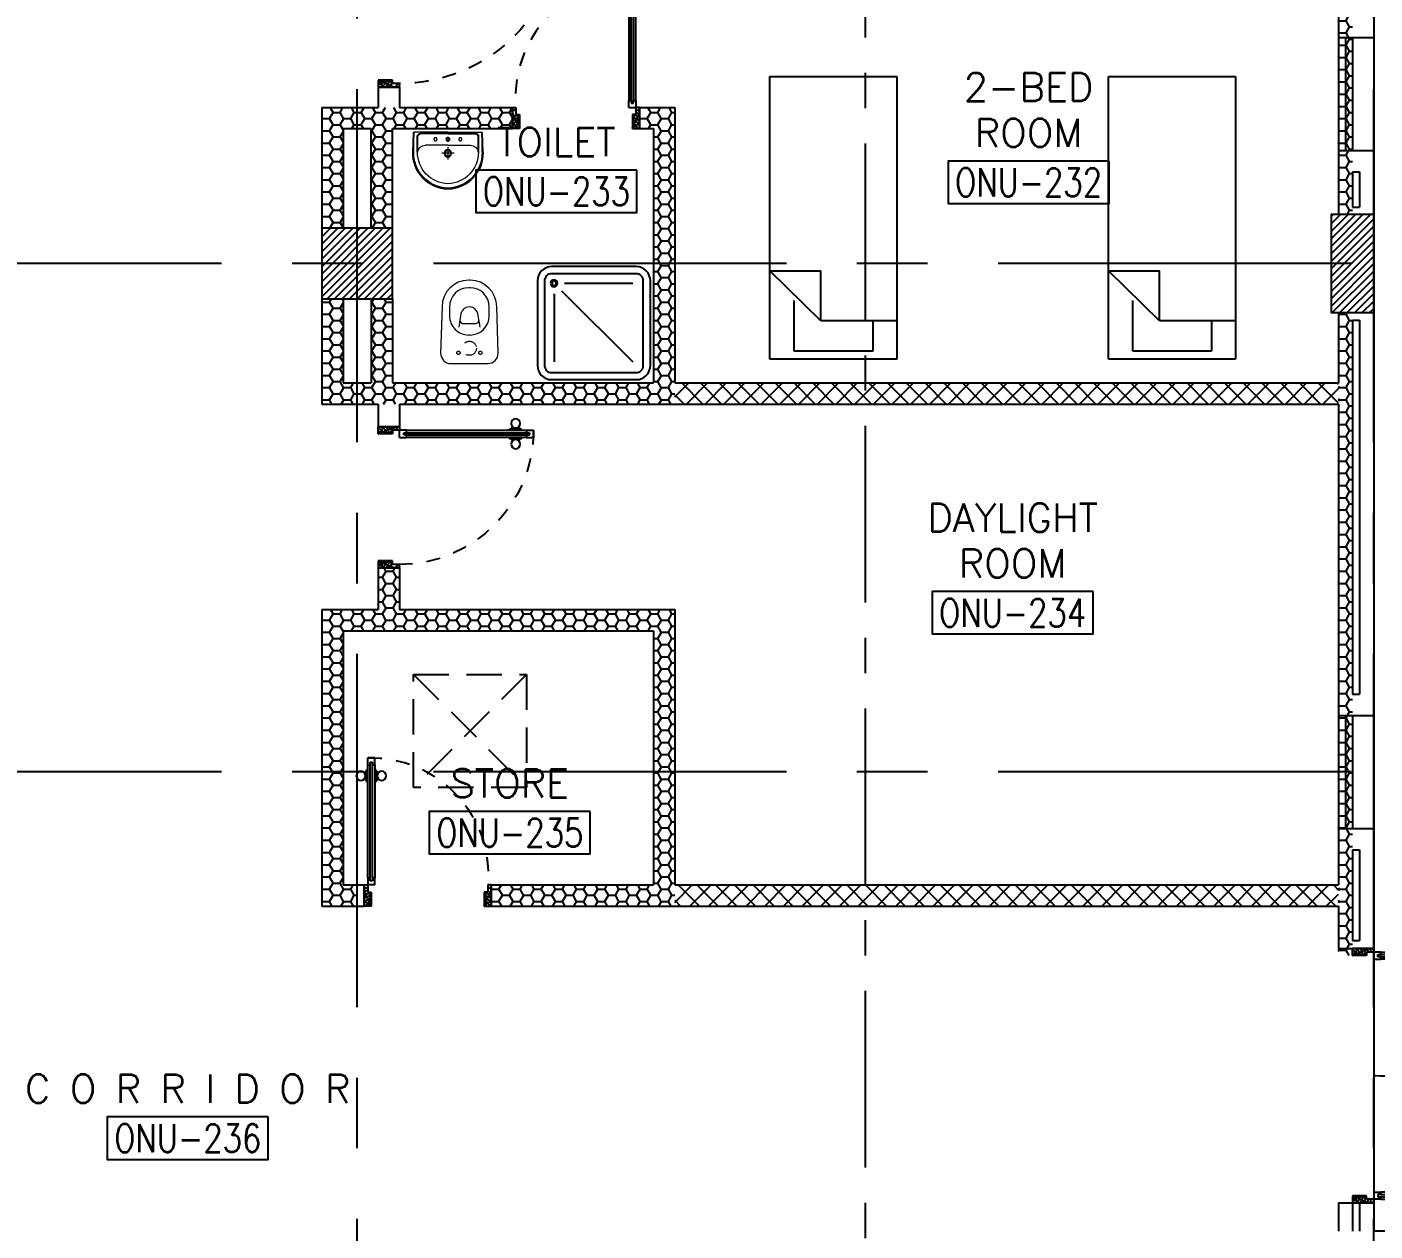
# Model space of a CAD drawing. Extents: x 88852.7 to 88945.7, y 39921.6 to 40001.1.
# Drawn here: x 88883.63 to 88893.18, y 39936.03 to 39944.55 of the extents above; entities that cross this region are included whole.
import ezdxf
from ezdxf.enums import TextEntityAlignment as Align

# ---------------------------------------------------------------- set-up
doc = ezdxf.new("R2010")
doc.units = 0
doc.header["$MEASUREMENT"] = 0
for name, pattern in [('CENTER', [2, 1.25, -0.25, 0.25, -0.25]), ('CENTERX2', [4, 2.5, -0.5, 0.5, -0.5]), ('DASHED', [0.75, 0.5, -0.25]), ('HIDDEN', [0.375, 0.25, -0.125]), ('HIDDEN2', [0.1875, 0.125, -0.0625])]:
    doc.linetypes.add(name, pattern=pattern)
doc.layers.get('0').update_dxf_attribs({"linetype": 'CONTINUOUS'})
for name, color, linetype in [('AXES', 11, 'CENTERX2'), ('AXES1', 11, 'CENTER'), ('COL', 2, 'CONTINUOUS'), ('DOOR', 7, 'CONTINUOUS'), ('EJ', 9, 'CONTINUOUS'), ('FIX', 3, 'CONTINUOUS'), ('FUR', 4, 'CONTINUOUS'), ('HAT', 8, 'CONTINUOUS'), ('INSUL', 4, 'CONTINUOUS'), ('RM-BOX', 4, 'CONTINUOUS'), ('RM-NAME', 2, 'CONTINUOUS'), ('RM-NO', 2, 'CONTINUOUS'), ('ROOF', 7, 'CONTINUOUS'), ('SHAFT', 4, 'CONTINUOUS'), ('WALL', 2, 'CONTINUOUS'), ('WallType', 11, 'CONTINUOUS'), ('WallType2', 3, 'CONTINUOUS'), ('WIN', 3, 'CONTINUOUS')]:
    doc.layers.add(name, color=color, linetype=linetype)
doc.styles.add('ROMANS', font='ROMANS.shx', dxfattribs={"width": 0.6})
pattern_1 = [(0, (0, 0), (0.075, 0.04330127), [0.05, -0.1]), (120, (0, 0), (-0.074999999836, 0.043301270284), [0.05, -0.1]), (60, (0, 0), (1.64e-10, 0.086602540284), [-0.1, 0.05])]
pattern_2 = [(0, (0, 0), (0.075, 0.04330127), [0.05, -0.1]), (120, (0, 0), (-0.074999999836, 0.043301270284), [0.05, -0.1]), (60, (0, 0), (1.64e-10, 0.086602540284), [-0.1, 0.05])]

# ---------------------------------------------------------------- blocks, each defined once
blk = doc.blocks.new('D1000')
at = {"layer": 'DOOR', "color": 7, "linetype": 'ByBlock'}
for p, q in [((0, 0), (-150, 0)), ((-150, 0), (-150, -25)), ((-150, 0), (0, 0)), ((0, -50), (-113.7, 0)), ((0, -50), (-40.1, 0)), ((0, -50), (0, 0)), ((-1050, -25.2), (-1100, -25.2)), ((-1100, -75.2), (-1100, -25.2)), ((-1100, -25.2), (-1100, -75.2)), ((-1050, -75.2), (-1100, -75.2)), ((-1050, -42.2), (-1070, -42.2)), ((-1070, -42.2), (-1070, -58.2)), ((-1050, -58.2), (-1070, -58.2)), ((-1050, -25.2), (-1050, -42.2)), ((-1050, -58.2), (-1050, -75.2)), ((-927.6, -18), (-1017.6, -18)), ((-1017.6, -25.2), (-1017.6, -18)), ((-1017.6, -75.2), (-1017.6, -82.4)), ((-927.6, -82.4), (-1017.6, -82.4)), ((-1005, -9), (-940.2, -9)), ((-1005, -18), (-1005, -9)), ((-1005, -18), (-940.2, -18)), ((-1005, -82.4), (-940.2, -82.4)), ((-1005, -82.4), (-1005, -91.4)), ((-1005, -91.4), (-940.2, -91.4)), ((-940.2, -18), (-940.2, -9)), ((-940.2, -82.4), (-940.2, -91.4)), ((-927.6, -25.2), (-927.6, -18)), ((-927.6, -75.2), (-927.6, -82.4)), ((-200, -42), (-200, -25)), ((-200, -25), (-150, -25)), ((-180, -42), (-200, -42)), ((-200, -75), (-200, -58)), ((-200, -58), (-180, -58)), ((-150, -75), (-200, -75)), ((-180, -58), (-180, -42)), ((-150, -75), (-150, -25)), ((-150, -25), (-100, -25)), ((-100, -25), (-100, -50)), ((0, -50), (-100, -36.6)), ((-100, -50), (0, -50)), ((0, -950), (-113.7, -1000)), ((-100, -975), (-100, -950)), ((0, -950), (-100, -963.4)), ((-100, -950), (0, -950)), ((0, -950), (-40.1, -1000)), ((0, -950), (0, -1000)), ((-150, -975), (-100, -975)), ((-150, -1000), (-150, -975)), ((-150, -1000), (0, -1000)), ((0, -1000), (-150, -1000))]:
    blk.add_line(p, q, dxfattribs=at)
at = {"layer": 'DOOR', "linetype": 'ByBlock'}
for p, q in [((-200, -25), (-1050, -25.2)), ((-200, -42), (-1050, -42.2)), ((-200, -58), (-1050, -58.2)), ((-1050, -75.2), (-200, -75))]:
    blk.add_line(p, q, dxfattribs=at)
at = {"layer": 'DOOR', "color": 7, "linetype": 'ByBlock'}
for centre in [(-972.6, 23.4), (-972.6, -123.7)]:
    blk.add_circle(centre, 32.4, dxfattribs=at)
for centre, radius, start, end in [((0, -50), 134.4, 158.15985, 169.28002), ((0, -50), 74.4, 137.77643, 180), ((0, -50), 54.4, 113.20738, 180), ((0, -50), 154.4, 161.10529, 166.28577), ((0, -50), 114.4, 154.08384, 167.37743), ((0, -50), 94.4, 148.01819, 180), ((0, -50), 34.4, 90, 180), ((0, -50), 14.4, 90, 180), ((0, -950), 94.4, 180, 211.98181), ((0, -950), 74.4, 180, 222.22357), ((0, -950), 54.4, 180, 246.79262), ((0, -950), 34.4, 180, 270), ((0, -950), 14.4, 180, 270), ((0, -950), 154.4, 193.71423, 198.89471), ((0, -950), 134.4, 190.71998, 201.84015)]:
    blk.add_arc(centre, radius, start, end, dxfattribs=at)
at = {"layer": 'DOOR', "linetype": 'HIDDEN', "ltscale": 0.5}
blk.add_arc((-149.4, -24.5), 950.5, 180.04344, 269.96673, dxfattribs=at)
blk = doc.blocks.new('LAV1')
at = {"layer": 'FIX', "linetype": 'DASHED', "lineweight": 20, "ltscale": 0.05}
for p, q in [((50, 220), (-50, 220)), ((0, 170), (0, 270)), ((0, 170), (0, 270))]:
    blk.add_line(p, q, dxfattribs=at)
at = {"layer": 'FIX', "linetype": 'ByBlock', "ltscale": 0.3}
for p, q in [((-280, 210), (-275, 50)), ((-245, 210), (-245, 85)), ((245, 210), (245, 85)), ((280, 210), (275, 50)), ((0, 60), (-220, 60)), ((0, 60), (220, 60))]:
    blk.add_line(p, q, dxfattribs=at)
at = {"layer": 'FIX', "linetype": 'Continuous', "lineweight": 20}
for p, q in [((-275, 210), (-275, 50)), ((0, 155), (-181, 155)), ((0, 155), (181, 155)), ((275, 210), (275, 50)), ((0, 50), (-275, 50)), ((0, 50), (-252, 50)), ((0, 50), (275, 50)), ((0, 50), (252, 50))]:
    blk.add_line(p, q, dxfattribs=at)
at = {"layer": 'FIX', "lineweight": 20}
for p, q in [((0, 92), (0, 123)), ((16, 107), (-15, 107))]:
    blk.add_line(p, q, dxfattribs=at)
for centre, radius in [((0, 220), 29.5), ((0, 220), 22.5), ((0, 107), 15.5)]:
    blk.add_circle(centre, radius, dxfattribs=at)
at = {"layer": 'FIX', "linetype": 'HIDDEN', "lineweight": 20, "ltscale": 0.05}
for centre in [(-100, 107), (100, 107)]:
    blk.add_circle(centre, 12.4, dxfattribs=at)
at = {"layer": 'FIX', "linetype": 'ByBlock', "ltscale": 0.3}
for centre, radius, start, end in [((7, 220), 287, 91.3776, 182.0064), ((-7, 220), 287, 357.9936, 88.6224), ((-220, 85), 24.9, 179.7021, 269.9486), ((220, 85), 24.9, 270.0514, 0.2979)]:
    blk.add_arc(centre, radius, start, end, dxfattribs=at)
at = {"layer": 'FIX', "linetype": 'Continuous', "lineweight": 20}
for centre, radius, start, end in [((8, 217), 283, 91.6988, 181.351), ((8, 212), 253, 91.7328, 180.4884), ((-8, 217), 283, 358.649, 88.3012), ((-8, 212), 253, 359.5116, 88.2672), ((-179, 222), 66.9, 190.2006, 268.0786), ((179, 222), 66.9, 271.9214, 349.7994)]:
    blk.add_arc(centre, radius, start, end, dxfattribs=at)
blk = doc.blocks.new('WC1')
at = {"layer": 'FIX', "lineweight": 20}
for p, q in [((-210, 203.8), (-538, 193.8)), ((-475, 140.8), (-538, 140.8)), ((-137, 0), (-137, 130.8)), ((-727, 4.8), (-727, -4.8)), ((-674, 4.8), (-674, -4.8)), ((-533.7, 24.2), (-539.5, 0)), ((-539.5, 0), (-533.7, -24.2)), ((-394.8, 75.7), (-490.4, 60.1)), ((-339, 4.8), (-339, -4.8)), ((-137, -130.8), (-137, 0)), ((-490.4, -60.1), (-394.8, -75.7)), ((-538, -140.8), (-475, -140.8)), ((-538, -193.8), (-210, -203.8)), ((-213.2, -203.8), (-210, -203.8))]:
    blk.add_line(p, q, dxfattribs=at)
at = {"layer": 'FIX', "linetype": 'Continuous', "lineweight": 20}
blk.add_line((-420.1, -47.3), (-420.4, 44.6), dxfattribs=at)
at = {"layer": 'FIX', "linetype": 'HIDDEN2', "lineweight": 20, "ltscale": 0.3}
blk.add_circle((-245, 0), 49.8, dxfattribs=at)
at = {"layer": 'FIX', "linetype": 'HIDDEN', "lineweight": 20, "ltscale": 0.05}
for centre in [(-213.2, 77.5), (-213.2, -77.5)]:
    blk.add_circle(centre, 11.6, dxfattribs=at)
at = {"layer": 'FIX', "lineweight": 20}
for centre, radius, start, end in [((-538, 4.8), 189, 90, 180), ((-210, 130.8), 73, 360, 90), ((-538, 4.8), 136, 90, 180), ((-475, 4.8), 136, 360, 90), ((-473, -6.9), 68.2, 128.92417, 152.84682), ((-464.4, -17.6), 82, 108.49595, 128.92417), ((-538, -4.8), 189, 180, 270), ((-538, -4.8), 136, 180, 270), ((-473, 6.9), 68.2, 207.15318, 231.07583), ((-464.4, 17.6), 82, 231.07583, 251.50405), ((-475, -4.8), 136, 270, 0), ((-210, -130.8), 73, 270, 0)]:
    blk.add_arc(centre, radius, start, end, dxfattribs=at)
at = {"layer": 'FIX', "linetype": 'Continuous', "lineweight": 20}
for centre, start, end in [((-442.7, 45.5), 357.66621, 91.61215), ((-442.4, -45.6), 268.38785, 2.33379)]:
    blk.add_arc(centre, 22.3, start, end, dxfattribs=at)
blk = doc.blocks.new('SHR1')
at = {"layer": 'FIX'}
for p, q in [((-195.7, 195.7), (-700, 700)), ((-142.7, 217.7), (-142.7, 700)), ((-217.7, 142.7), (-700, 142.7))]:
    blk.add_line(p, q, dxfattribs=at)
for points in [[(-825, 125), (-825, 725, -0.414214), (-725, 825), (-125, 825, -0.414214), (-25, 725), (-25, 125, -0.414214), (-125, 25), (-725, 25, -0.414214)], [(-775, 125), (-775, 725, -0.414214), (-725, 775), (-125, 775, -0.414214), (-75, 725), (-75, 125, -0.414214), (-125, 75), (-725, 75, -0.414214)]]:
    blk.add_lwpolyline(points, format="xyb", close=True, dxfattribs=at)
for radius in [25, 15]:
    blk.add_circle((-142.7, 142.7), radius, dxfattribs=at)
blk = doc.blocks.new('C11')
at = {"layer": 'HAT'}
h = blk.add_hatch(dxfattribs=at)
h.set_pattern_fill('ANSI31', color=256, scale=300, style=0)
h.set_pattern_definition([(45, (-248556.182, -75061.005), (-26.5165043, 26.5165043), [])])
h.paths.add_polyline_path([(300, 700), (0, 700), (0, 350), (300, 350)])
h.paths.add_polyline_path([(300, 350), (0, 350), (0, 0), (300, 0)])
at = {"layer": 'COL'}
blk.add_lwpolyline([(300, 700), (300, 0), (0, 0), (0, 700)], close=True, dxfattribs=at)
blk = doc.blocks.new('RM1')
at = {"layer": 'RM-BOX'}
blk.add_lwpolyline([(569.9, -200), (-569.9, -200), (-569.9, -500), (569.9, -500)], close=True, dxfattribs=at)
at = {"layer": 'RM-NAME', "style": 'ROMANS'}
for tag, p in [('ROOMNAME1', (0, 323.8)), ('ROOMNAME2', (0, 0))]:
    blk.add_attdef(tag, text='', height=200, dxfattribs=at).set_placement(p, align=Align.MIDDLE)
at = {"layer": 'RM-NO', "style": 'ROMANS', "width": 0.8}
blk.add_attdef('ROOMNO', text='', height=200, dxfattribs=at).set_placement((0, -350), align=Align.MIDDLE)
blk = doc.blocks.new('AH20A')
at = {"layer": 'FUR'}
for p, q in [((0, 0.5), (0, -0.5)), ((1, 0.5), (0, 0.5)), ((0.1358, 0.5), (0.1358, -0.0987)), ((1, -0.5), (1, 0.5)), ((0.1358, 0.3112), (0.0277, 0.3112)), ((0.0277, 0.3112), (0.0277, -0.3087)), ((0.1358, -0.0987), (0.3125, -0.5)), ((0.1358, -0.0987), (0.3125, -0.0987)), ((0.3125, -0.5), (0.3125, -0.0987)), ((0.0277, -0.3087), (0.2076, -0.3087)), ((0, -0.5), (1, -0.5))]:
    blk.add_line(p, q, dxfattribs=at)
blk = doc.blocks.new('DOOR90')
at = {"layer": 'DOOR', "linetype": 'ByBlock'}
for p, q in [((0, 0), (-150, 0)), ((-200, -25), (-1000, -25)), ((-200, -42), (-1000, -42)), ((-200, -58), (-1000, -58)), ((-1000, -75), (-200, -75))]:
    blk.add_line(p, q, dxfattribs=at)
at = {"layer": 'DOOR', "color": 0, "linetype": 'ByBlock'}
for p, q in [((-150, 0), (-150, -25)), ((-150, 0), (0, 0)), ((0, -50), (0, 0)), ((-1050, -25), (-1050, -75)), ((-1050, -75), (-1050, -25)), ((-1000, -25), (-1050, -25)), ((-1000, -75), (-1050, -75)), ((-1020, -42), (-1020, -58)), ((-1000, -42), (-1020, -42)), ((-1000, -58), (-1020, -58)), ((-1000, -25), (-1000, -42)), ((-1000, -58), (-1000, -75)), ((-967.6, -25), (-967.6, -17.8)), ((-877.6, -17.8), (-967.6, -17.8)), ((-967.6, -75), (-967.6, -82.2)), ((-877.6, -82.2), (-967.6, -82.2)), ((-955, -17.8), (-955, -8.8)), ((-955, -8.8), (-890.2, -8.8)), ((-955, -17.8), (-890.2, -17.8)), ((-955, -82.2), (-955, -91.2)), ((-955, -82.2), (-890.2, -82.2)), ((-955, -91.2), (-890.2, -91.2)), ((-890.2, -17.8), (-890.2, -8.8)), ((-890.2, -82.2), (-890.2, -91.2)), ((-877.6, -25), (-877.6, -17.8)), ((-877.6, -75), (-877.6, -82.2)), ((-200, -42), (-200, -25)), ((-200, -25), (-150, -25)), ((-180, -42), (-200, -42)), ((-200, -75), (-200, -58)), ((-200, -58), (-180, -58)), ((-150, -75), (-200, -75)), ((-180, -58), (-180, -42)), ((-150, -75), (-150, -25)), ((-150, -25), (-100, -25)), ((-100, -25), (-100, -50)), ((-100, -50), (0, -50)), ((-100, -850), (0, -850)), ((-100, -875), (-100, -850)), ((0, -850), (0, -900)), ((-150, -900), (-150, -875)), ((-150, -875), (-100, -875)), ((0, -900), (-150, -900)), ((-150, -900), (0, -900))]:
    blk.add_line(p, q, dxfattribs=at)
at = {"layer": 'DOOR', "color": 9, "linetype": 'ByBlock'}
for p, q in [((0, -50), (-113.7, 0)), ((0, -50), (-40.1, 0)), ((0, -50), (-100, -36.6)), ((0, -850), (-113.7, -900)), ((0, -850), (-100, -863.4)), ((0, -850), (-40.1, -900))]:
    blk.add_line(p, q, dxfattribs=at)
at = {"layer": 'DOOR', "color": 0, "linetype": 'ByBlock'}
for centre in [(-922.6, 23.5), (-922.6, -123.5)]:
    blk.add_circle(centre, 32.4, dxfattribs=at)
at = {"layer": 'DOOR', "color": 9, "linetype": 'ByBlock'}
for centre, radius, start, end in [((0, -50), 74.4, 137.77643, 180), ((0, -50), 54.4, 113.20738, 180), ((0, -50), 154.4, 161.10529, 166.28577), ((0, -50), 134.4, 158.15985, 169.28002), ((0, -50), 114.4, 154.08384, 167.37743), ((0, -50), 94.4, 148.01819, 180), ((0, -50), 34.4, 90, 180), ((0, -50), 14.4, 90, 180), ((0, -850), 94.4, 180, 211.98181), ((0, -850), 74.4, 180, 222.22357), ((0, -850), 54.4, 180, 246.79262), ((0, -850), 34.4, 180, 270), ((0, -850), 14.4, 180, 270), ((0, -850), 154.4, 193.71423, 198.89471), ((0, -850), 134.4, 190.71998, 201.84015)]:
    blk.add_arc(centre, radius, start, end, dxfattribs=at)
at = {"layer": 'DOOR', "linetype": 'HIDDEN', "ltscale": 0.5}
blk.add_arc((-222.2, -50), 828.2, 178.27012, 275.00304, dxfattribs=at)
blk = doc.blocks.new('DOOR100')
at = {"layer": 'DOOR', "color": 0, "linetype": 'ByBlock'}
for p, q in [((-76.1, 1251.1), (-76.1, 1301.1)), ((-76.1, 1301.1), (-26.1, 1301.1)), ((-26.1, 1301.1), (-76.1, 1301.1)), ((-59.1, 1251.1), (-76.1, 1251.1)), ((-59.1, 1251.1), (-59.1, 1271.1)), ((-43.1, 1271.1), (-59.1, 1271.1)), ((-43.1, 1251.1), (-43.1, 1271.1)), ((-26.1, 1251.1), (-43.1, 1251.1)), ((-26.1, 1251.1), (-26.1, 1301.1)), ((-92.3, 1206.1), (-92.3, 1141.3)), ((-83.3, 1206.1), (-92.3, 1206.1)), ((-83.3, 1128.7), (-83.3, 1218.7)), ((-76.1, 1218.7), (-83.3, 1218.7)), ((-83.3, 1206.1), (-83.3, 1141.3)), ((-26.1, 1218.7), (-18.9, 1218.7)), ((-18.9, 1128.7), (-18.9, 1218.7)), ((-18.9, 1206.1), (-18.9, 1141.3)), ((-18.9, 1206.1), (-9.9, 1206.1)), ((-9.9, 1206.1), (-9.9, 1141.3)), ((-83.3, 1141.3), (-92.3, 1141.3)), ((-76.1, 1128.7), (-83.3, 1128.7)), ((-26.1, 1128.7), (-18.9, 1128.7)), ((-18.9, 1141.3), (-9.9, 1141.3)), ((-76.1, 200), (-59.1, 200)), ((-76.1, 150), (-76.1, 200)), ((-59.1, 200), (-59.1, 180)), ((-43.1, 200), (-26.1, 200)), ((-43.1, 180), (-43.1, 200)), ((-26.1, 200), (-26.1, 150)), ((-1201.1, 0), (-1201.1, 150)), ((-1201.1, 150), (-1176.1, 150)), ((-1201.1, 150), (-1201.1, 0)), ((-1176.1, 150), (-1176.1, 100)), ((-1176.1, 100), (-1151.1, 100)), ((-1151.1, 100), (-1151.1, 0)), ((-76.1, 150), (-26.1, 150)), ((-59.1, 180), (-43.1, 180)), ((-51.1, 100), (-51.1, 0)), ((-26.1, 100), (-51.1, 100)), ((-1.1, 150), (-26.1, 150)), ((-26.1, 150), (-26.1, 100)), ((-1.1, 150), (-1.1, 0)), ((-1151.1, 0), (-1201.1, 0)), ((-51.1, 0), (-1.1, 0))]:
    blk.add_line(p, q, dxfattribs=at)
at = {"layer": 'DOOR', "linetype": 'ByBlock'}
for p, q in [((-76.1, 1251.1), (-76.1, 200)), ((-59.1, 200), (-59.1, 1251.1)), ((-43.1, 200), (-43.1, 1251.1)), ((-26.1, 200), (-26.1, 1251.1))]:
    blk.add_line(p, q, dxfattribs=at)
at = {"layer": 'DOOR', "color": 9, "linetype": 'ByBlock'}
for p, q in [((-1151.1, 0), (-1201.1, 113.7)), ((-1151.1, 0), (-1164.4, 100)), ((-51.1, 0), (-1.1, 113.7)), ((-51.1, 0), (-37.7, 100)), ((-1151.1, 0), (-1201.1, 40.1)), ((-51.1, 0), (-1.1, 40.1))]:
    blk.add_line(p, q, dxfattribs=at)
at = {"layer": 'DOOR', "color": 0, "linetype": 'ByBlock'}
for centre in [(-124.6, 1173.7), (22.5, 1173.7)]:
    blk.add_circle(centre, 32.4, dxfattribs=at)
at = {"layer": 'DOOR', "linetype": 'HIDDEN', "ltscale": 0.5}
blk.add_arc((-26.8, 151.9), 1149.2, 89.96096, 180.09315, dxfattribs=at)
at = {"layer": 'DOOR', "color": 9, "linetype": 'ByBlock'}
for centre, radius, start, end in [((-1151.1, 0), 154.4, 103.71423, 108.89471), ((-1151.1, 0), 134.4, 100.71998, 111.84015), ((-51.1, 0), 134.4, 68.15985, 79.28002), ((-51.1, 0), 114.4, 64.08384, 77.37743), ((-51.1, 0), 154.4, 71.10529, 76.28577), ((-1151.1, 0), 94.4, 90, 121.98181), ((-1151.1, 0), 74.4, 90, 132.22357), ((-1151.1, 0), 54.4, 90, 156.79262), ((-1151.1, 0), 34.4, 90, 180), ((-1151.1, 0), 14.4, 90, 180), ((-51.1, 0), 94.4, 58.01819, 90), ((-51.1, 0), 74.4, 47.77643, 90), ((-51.1, 0), 54.4, 23.20738, 90), ((-51.1, 0), 34.4, 0, 90), ((-51.1, 0), 14.4, 0, 90)]:
    blk.add_arc(centre, radius, start, end, dxfattribs=at)
blk = doc.blocks.new('COL50')
at = {"layer": 'COL'}
blk.add_lwpolyline([(-250, 250), (-250, -250), (250, -250), (250, 250)], close=True, dxfattribs=at)
blk = doc.blocks.new('*X537')
at = {"color": 0}
for p, q in [((203888.6, 132665.2), (204373.1, 133149.7)), ((203888.6, 132718.3), (204320, 133149.7)), ((203888.6, 132771.3), (204267, 133149.7)), ((203888.6, 132824.3), (204214, 133149.7)), ((203888.6, 132877.4), (204160.9, 133149.7)), ((203888.6, 132930.4), (204107.9, 133149.7)), ((203888.6, 132983.4), (204054.9, 133149.7)), ((203888.6, 133036.5), (204001.8, 133149.7)), ((203888.6, 133089.5), (203948.8, 133149.7)), ((203888.6, 133142.5), (203895.8, 133149.7)), ((203926.1, 132649.7), (204388.6, 133112.2)), ((203979.1, 132649.7), (204388.6, 133059.2)), ((204032.2, 132649.7), (204388.6, 133006.1)), ((204085.2, 132649.7), (204388.6, 132953.1)), ((204138.2, 132649.7), (204388.6, 132900.1)), ((204191.3, 132649.7), (204388.6, 132847)), ((204244.3, 132649.7), (204388.6, 132794)), ((204297.3, 132649.7), (204388.6, 132741)), ((204350.4, 132649.7), (204388.6, 132687.9))]:
    blk.add_line(p, q, dxfattribs=at)
blk = doc.blocks.new('A$C272A55A0')
at = {"layer": 'DOOR', "color": 0, "linetype": 'ByBlock'}
for p, q in [((0, 900.4), (0, 1050.4)), ((50, 1050.4), (0, 1050.4)), ((50, 950.4), (50, 1050.4)), ((1750, 950.4), (1750, 1050.4)), ((1750, 1050.4), (1800, 1050.4)), ((1800, 1050.4), (1800, 900.4)), ((0, 900.4), (25, 900.4)), ((25, 950.4), (50, 950.4)), ((25, 900.4), (25, 950.4)), ((75, 900.4), (25, 900.4)), ((25, 850.4), (25, 900.4)), ((58, 870.4), (42, 870.4)), ((42, 870.4), (42, 850.4)), ((58, 850.4), (58, 870.4)), ((75, 900.4), (75, 850.4)), ((1725, 900.4), (1775, 900.4)), ((1725, 900.4), (1725, 850.4)), ((1742, 870.4), (1758, 870.4)), ((1742, 850.4), (1742, 870.4)), ((1775, 950.4), (1750, 950.4)), ((1758, 870.4), (1758, 850.4)), ((1775, 900.4), (1775, 950.4)), ((1800, 900.4), (1775, 900.4)), ((1775, 850.4), (1775, 900.4)), ((42, 850.4), (25, 850.4)), ((75, 850.4), (58, 850.4)), ((1725, 850.4), (1742, 850.4)), ((1758, 850.4), (1775, 850.4)), ((1717.8, 160.1), (1708.8, 160.1)), ((1708.8, 95.3), (1708.8, 160.1)), ((1725, 172.7), (1717.8, 172.7)), ((1717.8, 172.7), (1717.8, 82.7)), ((1717.8, 95.3), (1717.8, 160.1)), ((1775, 172.7), (1782.2, 172.7)), ((1782.2, 172.7), (1782.2, 82.7)), ((1782.2, 160.1), (1791.2, 160.1)), ((1782.2, 95.3), (1782.2, 160.1)), ((1791.2, 95.3), (1791.2, 160.1)), ((25, 50.4), (42, 50.4)), ((25, 50.4), (25, 0.4)), ((25, 0.4), (75, 0.4)), ((75, 0.4), (25, 0.4)), ((42, 50.4), (42, 30.4)), ((42, 30.4), (58, 30.4)), ((58, 50.4), (75, 50.4)), ((58, 50.4), (58, 30.4)), ((75, 50.4), (75, 0.4)), ((1717.8, 95.3), (1708.8, 95.3)), ((1725, 82.7), (1717.8, 82.7)), ((1742, 50.4), (1725, 50.4)), ((1725, 50.4), (1725, 0.4)), ((1775, 0.4), (1725, 0.4)), ((1725, 0.4), (1775, 0.4)), ((1742, 50.4), (1742, 30.4)), ((1758, 30.4), (1742, 30.4)), ((1775, 50.4), (1758, 50.4)), ((1758, 50.4), (1758, 30.4)), ((1775, 82.7), (1782.2, 82.7)), ((1775, 50.4), (1775, 0.4)), ((1782.2, 95.3), (1791.2, 95.3))]:
    blk.add_line(p, q, dxfattribs=at)
at = {"layer": 'DOOR', "color": 9, "linetype": 'ByBlock'}
for p, q in [((50, 1050.4), (0, 1010.2)), ((50, 1050.4), (0, 936.6)), ((50, 1050.4), (36.6, 950.4)), ((1750, 1050.4), (1800, 1010.2)), ((1750, 1050.4), (1800, 936.6)), ((1750, 1050.4), (1763.4, 950.4))]:
    blk.add_line(p, q, dxfattribs=at)
at = {"layer": 'DOOR', "linetype": 'ByBlock'}
for p, q in [((25, 850.4), (25, 50.4)), ((42, 850.4), (42, 50.4)), ((58, 850.4), (58, 50.4)), ((75, 50.4), (75, 850.4)), ((1725, 50.4), (1725, 850.4)), ((1742, 850.4), (1742, 50.4)), ((1758, 850.4), (1758, 50.4)), ((1775, 850.4), (1775, 50.4))]:
    blk.add_line(p, q, dxfattribs=at)
at = {"layer": 'DOOR', "color": 0, "linetype": 'ByBlock'}
for centre in [(1676.5, 127.7), (1823.5, 127.7)]:
    blk.add_circle(centre, 32.4, dxfattribs=at)
at = {"layer": 'DOOR', "color": 9, "linetype": 'ByBlock'}
for centre, radius, start, end in [((50, 1050.4), 34.4, 180, 270), ((50, 1050.4), 14.4, 180, 270), ((1750, 1050.4), 14.4, 270, 0), ((1750, 1050.4), 34.4, 270, 0), ((50, 1050.4), 54.4, 203.20738, 270), ((50, 1050.4), 74.4, 227.77643, 270), ((50, 1050.4), 94.4, 238.01819, 270), ((1750, 1050.4), 54.4, 270, 336.79262), ((1750, 1050.4), 74.4, 270, 312.22357), ((1750, 1050.4), 94.4, 270, 301.98181), ((50, 1050.4), 114.4, 244.08384, 257.37743), ((50, 1050.4), 134.4, 248.15985, 259.28002), ((50, 1050.4), 154.4, 251.10529, 256.28577), ((1750, 1050.4), 114.4, 282.62257, 295.91616), ((1750, 1050.4), 134.4, 280.71998, 291.84015), ((1750, 1050.4), 154.4, 283.71423, 288.89471)]:
    blk.add_arc(centre, radius, start, end, dxfattribs=at)
at = {"layer": 'DOOR', "linetype": 'HIDDEN', "ltscale": 0.5}
for centre, start, end in [((50, 851.4), 268.31738, 3.29648), ((1750, 851.4), 176.70352, 271.68262)]:
    blk.add_arc(centre, 851.4, start, end, dxfattribs=at)
at = {"layer": 'WALL', "linetype": 'ByBlock'}
blk.add_line((1800, 900.4), (1800, 1050.4), dxfattribs=at)

msp = doc.modelspace()

# ---------------------------------------------------------------- hatches: boundary and pattern name
at = {"layer": 'WallType', "linetype": 'Continuous'}
h = msp.add_hatch(dxfattribs=at)
h.set_pattern_fill('ANSI37', color=256, scale=0.75, style=0)
h.paths.add_polyline_path([(88892.9203, 39942.0346), (88889.5703, 39942.0346), (88889.5703, 39941.8846), (88892.9203, 39941.8846)])
h.paths.add_polyline_path([(88889.5703, 39942.0346), (88888.2203, 39942.0346), (88888.2203, 39941.8846), (88889.5703, 39941.8846)])
h = msp.add_hatch(dxfattribs=at)
h.set_pattern_fill('ANSI37', color=256, scale=0.75, style=0)
h.paths.add_polyline_path([(88889.5703, 39938.4796), (88888.2203, 39938.4796), (88888.2203, 39938.3296), (88889.5703, 39938.3296)])
h.paths.add_polyline_path([(88892.9203, 39938.4796), (88889.5703, 39938.4796), (88889.5703, 39938.3296), (88892.9203, 39938.3296)])
at = {"layer": 'WallType2', "linetype": 'Continuous'}
h = msp.add_hatch(dxfattribs=at)
h.set_pattern_fill('HONEY', color=256, scale=0.4, style=0)
h.set_pattern_definition(pattern_1)
h.paths.add_polyline_path([(88893.0203, 39943.6796), (88892.9203, 39943.6796), (88892.9203, 39943.2296), (88893.0203, 39943.2296)])
h.paths.add_polyline_path([(88893.0203, 39944.4796), (88892.9203, 39944.4796), (88892.9203, 39943.6796), (88893.0203, 39943.6796)])
h.paths.add_polyline_path([(88893.0203, 39946.0796), (88892.9203, 39946.0796), (88892.9203, 39945.5896), (88892.9203, 39944.4796), (88893.0203, 39944.4796)])
h.paths.add_polyline_path([(88893.0203, 39946.4796), (88892.9203, 39946.4796), (88892.9203, 39946.0796), (88893.0203, 39946.0796)])
h = msp.add_hatch(dxfattribs=at)
h.set_pattern_fill('HONEY', color=256, scale=0.4, style=0)
h.set_pattern_definition(pattern_1)
h.paths.add_polyline_path([(88888.2203, 39942.8796), (88888.0703, 39942.8796), (88888.0703, 39942.0346), (88886.2203, 39942.0346), (88886.2203, 39942.6296), (88886.0703, 39942.6296), (88886.0703, 39942.0346), (88885.9703, 39942.0346), (88885.9703, 39941.8846), (88886.1203, 39941.8846), (88888.2203, 39941.8846)])
h.paths.add_polyline_path([(88885.8703, 39942.6296), (88885.7203, 39942.6296), (88885.7203, 39941.8846), (88885.9703, 39941.8846), (88885.9703, 39942.0346), (88885.8703, 39942.0346)])
h.paths.add_polyline_path([(88885.8703, 39943.8346), (88885.9703, 39943.8346), (88885.9703, 39943.9846), (88885.7203, 39943.9846), (88885.7203, 39943.1296), (88885.8703, 39943.1296)])
h.paths.add_polyline_path([(88887.0703, 39943.9846), (88886.1203, 39943.9846), (88885.9703, 39943.9846), (88885.9703, 39943.8346), (88886.0703, 39943.8346), (88886.0703, 39943.1296), (88886.2203, 39943.1296), (88886.2203, 39943.8346), (88887.0703, 39943.8346)])
h.paths.add_polyline_path([(88888.2203, 39943.9846), (88887.9703, 39943.9846), (88887.9703, 39943.8346), (88888.0703, 39943.8346), (88888.0703, 39942.8796), (88888.2203, 39942.8796)])
h.paths.add_polyline_path([(88886.8741, 39943.5906), (88887.8884, 39943.5906), (88887.8884, 39943.8906), (88886.8741, 39943.8906)], flags=9)
h = msp.add_hatch(dxfattribs=at)
h.set_pattern_fill('HONEY', color=256, scale=0.4, style=0)
h.set_pattern_definition(pattern_1)
h.paths.add_polyline_path([(88893.0203, 39942.5296), (88892.9203, 39942.5296), (88892.9203, 39942.0327), (88892.9203, 39939.6796), (88893.0203, 39939.6796)])
h = msp.add_hatch(dxfattribs=at)
h.set_pattern_fill('HONEY', color=256, scale=0.4, style=0)
h.set_pattern_definition(pattern_2)
h.paths.add_polyline_path([(88888.2203, 39940.4296), (88886.2703, 39940.4296), (88886.2703, 39940.7241), (88886.1203, 39940.7241), (88886.1203, 39940.4296), (88885.9703, 39940.4296), (88885.9703, 39940.2796), (88888.0703, 39940.2796), (88888.0703, 39939.2796), (88888.2203, 39939.2796)])
h.paths.add_polyline_path([(88885.9703, 39938.4796), (88885.8703, 39938.4796), (88885.8703, 39939.2796), (88885.7203, 39939.2796), (88885.7203, 39938.3296), (88885.9703, 39938.3296)])
h.paths.add_polyline_path([(88885.8703, 39940.2796), (88885.9703, 39940.2796), (88885.9703, 39940.4296), (88885.7203, 39940.4296), (88885.7203, 39939.2796), (88885.8703, 39939.2796)])
h.paths.add_polyline_path([(88888.2203, 39939.2796), (88888.0703, 39939.2796), (88888.0703, 39938.4796), (88886.9203, 39938.4796), (88886.9203, 39938.3296), (88888.2203, 39938.3296)])
h = msp.add_hatch(dxfattribs=at)
h.set_pattern_fill('HONEY', color=256, scale=0.4, style=0)
h.set_pattern_definition(pattern_2)
h.paths.add_polyline_path([(88893.0203, 39939.6796), (88892.9203, 39939.6796), (88892.9203, 39939.2796), (88893.0203, 39939.2796)])
h.paths.add_polyline_path([(88893.0203, 39939.2796), (88892.9203, 39939.2796), (88892.9203, 39938.8796), (88893.0203, 39938.8796)])
h.paths.add_polyline_path([(88893.0203, 39938.8796), (88892.9203, 39938.8796), (88892.9203, 39938.4796), (88892.9203, 39937.9796), (88893.0203, 39937.9796)])

# ---------------------------------------------------------------- linework, layer by layer
at = {"layer": 'AXES'}
for p, q in [((88885.9703, 39921.6153), (88885.9703, 40000.4279)), ((88893.1703, 39921.6153), (88893.1703, 40000.0779)), ((88945.0103, 39942.8796), (88876.9703, 39942.8796)), ((88945.0103, 39939.2796), (88876.9703, 39939.2796))]:
    msp.add_line(p, q, dxfattribs=at)
at = {"layer": 'AXES1'}
msp.add_line((88889.5703, 39928.4796), (88889.5703, 39987.2996), dxfattribs=at)
at = {"layer": 'EJ'}
msp.add_line((88893.1703, 39938.1796), (88893.1703, 39936.0796), dxfattribs=at)
at = {"layer": 'INSUL'}
for p, q in [((88893.0203, 39943.5296), (88893.0703, 39943.5296)), ((88893.0203, 39943.5296), (88893.0203, 39943.2796)), ((88893.0703, 39943.5296), (88893.0703, 39943.2796)), ((88893.0203, 39943.2796), (88893.0703, 39943.2796)), ((88893.0203, 39942.4796), (88893.0203, 39939.8296)), ((88893.0203, 39942.4796), (88893.0703, 39942.4796)), ((88893.0703, 39942.4796), (88893.0703, 39939.8296)), ((88893.0203, 39939.8296), (88893.0703, 39939.8296)), ((88893.0203, 39938.7296), (88893.0703, 39938.7296)), ((88893.0203, 39938.7296), (88893.0203, 39938.087)), ((88893.0703, 39938.7296), (88893.0703, 39938.087)), ((88893.0203, 39938.087), (88893.0703, 39938.087)), ((88893.0203, 39936.2296), (88893.0203, 39936.0296)), ((88893.0703, 39936.2296), (88893.0703, 39936.0296))]:
    msp.add_line(p, q, dxfattribs=at)
at = {"layer": 'ROOF'}
msp.add_line((88894.4653, 39936.0296), (88893.1703, 39936.0296), dxfattribs=at)
at = {"layer": 'SHAFT', "color": 4, "linetype": 'HIDDEN'}
for p, q in [((88887.1703, 39939.9696), (88886.3703, 39939.1696)), ((88886.3703, 39939.9696), (88887.1703, 39939.1696))]:
    msp.add_line(p, q, dxfattribs=at)
msp.add_lwpolyline([(88886.3703, 39939.9696), (88887.1703, 39939.9696), (88887.1703, 39939.1696), (88886.3703, 39939.1696)], close=True, dxfattribs=at)
at = {"layer": 'WALL', "linetype": 'ByBlock'}
for p, q in [((88893.1703, 39946.0796), (88893.1703, 39944.4796)), ((88892.9203, 39945.4377), (88892.9203, 39944.4796)), ((88892.9203, 39944.4796), (88893.1703, 39944.4796)), ((88886.1203, 39944.1291), (88886.1203, 39943.9846)), ((88886.2703, 39944.1291), (88886.1203, 39944.1291)), ((88886.2703, 39944.1291), (88886.2703, 39943.9846)), ((88885.7203, 39943.9846), (88885.7203, 39941.8846)), ((88885.7203, 39943.9846), (88886.1203, 39943.9846)), ((88886.2703, 39943.9846), (88887.0703, 39943.9846)), ((88887.0703, 39943.9846), (88887.0703, 39943.8346)), ((88887.9703, 39943.9846), (88888.2203, 39943.9846)), ((88887.9703, 39943.9846), (88887.9703, 39943.8346)), ((88888.2203, 39943.9846), (88888.2203, 39942.0346)), ((88885.8703, 39943.8346), (88886.0703, 39943.8346)), ((88885.8703, 39943.8346), (88885.8703, 39943.1296)), ((88885.8703, 39943.8346), (88886.0703, 39943.8346)), ((88886.0703, 39943.1296), (88886.0703, 39943.8346)), ((88886.2203, 39943.1296), (88886.2203, 39943.8346)), ((88886.2203, 39943.8346), (88887.0703, 39943.8346)), ((88887.9703, 39943.8346), (88888.0703, 39943.8346)), ((88888.0703, 39943.8346), (88888.0703, 39942.0346)), ((88892.9203, 39943.6796), (88892.9203, 39943.2296)), ((88892.9203, 39943.6796), (88893.1703, 39943.6796)), ((88893.1703, 39943.6796), (88893.1703, 39939.6796)), ((88893.1669, 39943.5296), (88893.1703, 39943.5296)), ((88885.8703, 39942.6296), (88885.8703, 39942.0346)), ((88886.0703, 39942.6296), (88886.0703, 39942.0346)), ((88886.2203, 39942.6296), (88886.2203, 39942.0346)), ((88892.9203, 39942.5296), (88892.9203, 39942.0327)), ((88885.8703, 39942.0346), (88886.0703, 39942.0346)), ((88885.8703, 39942.0346), (88886.0703, 39942.0346)), ((88886.2203, 39942.0346), (88888.0703, 39942.0346)), ((88888.2203, 39942.0346), (88892.9203, 39942.0346)), ((88885.7203, 39941.8846), (88886.1203, 39941.8846)), ((88886.1203, 39941.8846), (88886.1203, 39941.7241)), ((88886.2703, 39941.8846), (88892.9203, 39941.8846)), ((88886.2703, 39941.8846), (88886.2703, 39941.7241)), ((88892.9203, 39941.8846), (88892.9203, 39939.6796)), ((88886.2703, 39941.7241), (88886.1203, 39941.7241)), ((88886.1203, 39940.7241), (88886.1203, 39940.4296)), ((88886.2703, 39940.7241), (88886.1203, 39940.7241)), ((88886.2703, 39940.7241), (88886.2703, 39940.4296)), ((88885.7203, 39940.4296), (88885.7203, 39938.3296)), ((88885.7203, 39940.4296), (88886.1203, 39940.4296)), ((88885.7203, 39940.4296), (88885.7203, 39938.3296)), ((88886.2703, 39940.4296), (88888.2203, 39940.4296)), ((88888.2203, 39940.4296), (88888.2203, 39938.4796)), ((88885.8703, 39940.2796), (88885.8703, 39938.4796)), ((88885.8703, 39940.2796), (88888.0703, 39940.2796)), ((88888.0703, 39940.2796), (88888.0703, 39938.4796)), ((88892.9203, 39939.6796), (88893.1703, 39939.6796)), ((88892.9203, 39938.8796), (88892.9203, 39938.4796)), ((88892.9203, 39938.8796), (88893.1703, 39938.8796)), ((88893.1703, 39938.8796), (88893.1703, 39938.3296)), ((88885.8703, 39938.4796), (88886.0203, 39938.4796)), ((88885.8703, 39938.4796), (88886.0203, 39938.4796)), ((88886.0203, 39938.4796), (88886.0203, 39938.3296)), ((88886.9203, 39938.4796), (88888.0703, 39938.4796)), ((88886.9203, 39938.4796), (88888.0703, 39938.4796)), ((88886.9203, 39938.4796), (88886.9203, 39938.3296)), ((88888.2203, 39938.4796), (88892.9203, 39938.4796)), ((88885.7203, 39938.3296), (88886.0203, 39938.3296)), ((88886.9203, 39938.3296), (88892.9203, 39938.3296)), ((88893.1703, 39936.0296), (88893.1703, 39936.0296))]:
    msp.add_line(p, q, dxfattribs=at)
at = {"layer": 'WALL'}
for p, q in [((88892.9203, 39938.3296), (88892.9203, 39938.0296)), ((88893.1703, 39938.3296), (88893.1703, 39938.0296)), ((88892.9203, 39938.0296), (88893.1703, 39938.0296)), ((88892.9203, 39936.2296), (88893.1703, 39936.2296)), ((88892.9203, 39936.2296), (88892.9203, 39936.0296)), ((88893.1703, 39936.2296), (88893.1703, 39936.0296)), ((88893.1703, 39936.0296), (88893.1703, 39936.0796)), ((88893.1703, 39936.0296), (88893.1703, 39936.0796))]:
    msp.add_line(p, q, dxfattribs=at)
at = {"layer": 'WIN'}
for p, q in [((88892.9203, 39944.4796), (88892.9203, 39943.6796)), ((88892.9203, 39944.4796), (88892.9203, 39943.6796)), ((88892.9703, 39944.4796), (88892.9703, 39943.6796)), ((88893.0203, 39944.4796), (88893.0203, 39943.6796)), ((88893.0203, 39944.4796), (88893.0203, 39943.6796)), ((88893.1703, 39944.4796), (88893.1703, 39943.6796)), ((88893.1703, 39944.4796), (88893.1703, 39943.6796)), ((88892.9203, 39939.6796), (88892.9203, 39938.8796)), ((88892.9203, 39939.6796), (88892.9203, 39938.8796)), ((88892.9703, 39939.6796), (88892.9703, 39938.8796)), ((88893.0203, 39939.6796), (88893.0203, 39938.8796)), ((88893.0203, 39939.6796), (88893.0203, 39938.8796)), ((88893.1703, 39939.6796), (88893.1703, 39938.8796)), ((88893.1703, 39939.6796), (88893.1703, 39938.8796))]:
    msp.add_line(p, q, dxfattribs=at)

# ---------------------------------------------------------------- block references
at = {"layer": 'COL', "xscale": 0.001000000003841706, "yscale": 0.000999999996565748, "zscale": 0.001}
for name, p in [('C11', (88892.8703, 39942.5296)), ('COL50', (88885.9703, 39942.8796)), ('COL50', (88885.9703, 39942.8796))]:
    msp.add_blockref(name, p, dxfattribs=at)
at = {"layer": 'DOOR', "color": 0, "linetype": 'ByBlock', "yscale": 0.000999999996565748, "zscale": 0.001}
for name, p, xscale, rotation in [('DOOR100', (88886.1203, 39945.3301), -0.000999999996565748, 270), ('DOOR90', (88887.9703, 39943.8346), 0.000999999996565748, 270), ('DOOR90', (88886.0203, 39938.3296), -0.000999999996565748, 90), ('A$C272A55A0', (88894.0706, 39936.2296), 0.000999999996565748, 90)]:
    msp.add_blockref(name, p, dxfattribs=dict(at, xscale=xscale, rotation=rotation))
at = {"layer": 'DOOR', "color": 0, "linetype": 'Continuous', "xscale": -0.001000000003841706, "yscale": 0.000999999996565748, "zscale": 0.001}
msp.add_blockref('D1000', (88886.1203, 39941.7241), dxfattribs=at)
at = {"layer": 'FIX'}
for name, p, xscale, yscale, zscale, rotation in [('AH20A', (88889.3434, 39942.2028), -2, 0.9000000000014552, 2, 270), ('AH20A', (88891.7422, 39942.2028), -2, 0.9000000000014552, 2, 270), ('LAV1', (88886.6132, 39943.8536), -0.0008800000068731606, 0.000879999999597203, 0.00087999999978, 180), ('SHR1', (88887.2223, 39942.8826), -0.000999999996565748, 0.000999999996565748, 0.001, 270), ('WC1', (88886.7653, 39942.0346), 0.000999999996565748, 0.000999999996565748, 0.001, 270)]:
    msp.add_blockref(name, p, dxfattribs=dict(at, xscale=xscale, yscale=yscale, zscale=zscale, rotation=rotation))
at = {"layer": 'HAT', "xscale": 0.001000000003841706, "yscale": 0.000999999996565748, "zscale": 0.001}
msp.add_blockref('*X537', (88681.8317, 39809.9798), dxfattribs=at)
at = {"layer": 'RM-NO', "xscale": 0.001000000003841706, "yscale": 0.000999999996565748, "zscale": 0.001}
for p, values in [((88890.7257, 39943.8052), {'ROOMNO': 'ONU-232', 'ROOMNAME2': 'ROOM', 'ROOMNAME1': '2-BED'}), ((88887.3812, 39943.7406), {'ROOMNO': 'ONU-233', 'ROOMNAME2': 'TOILET'}), ((88890.6128, 39940.7567), {'ROOMNO': 'ONU-234', 'ROOMNAME2': 'ROOM', 'ROOMNAME1': 'DAYLIGHT'}), ((88887.0511, 39939.1995), {'ROOMNO': 'ONU-235', 'ROOMNAME2': 'STORE'}), ((88884.7703, 39937.037), {'ROOMNO': 'ONU-236', 'ROOMNAME2': 'C O R R I D O R'})]:
    msp.add_blockref('RM1', p, dxfattribs=at).add_auto_attribs(values)

doc.saveas('drawing.dxf')
